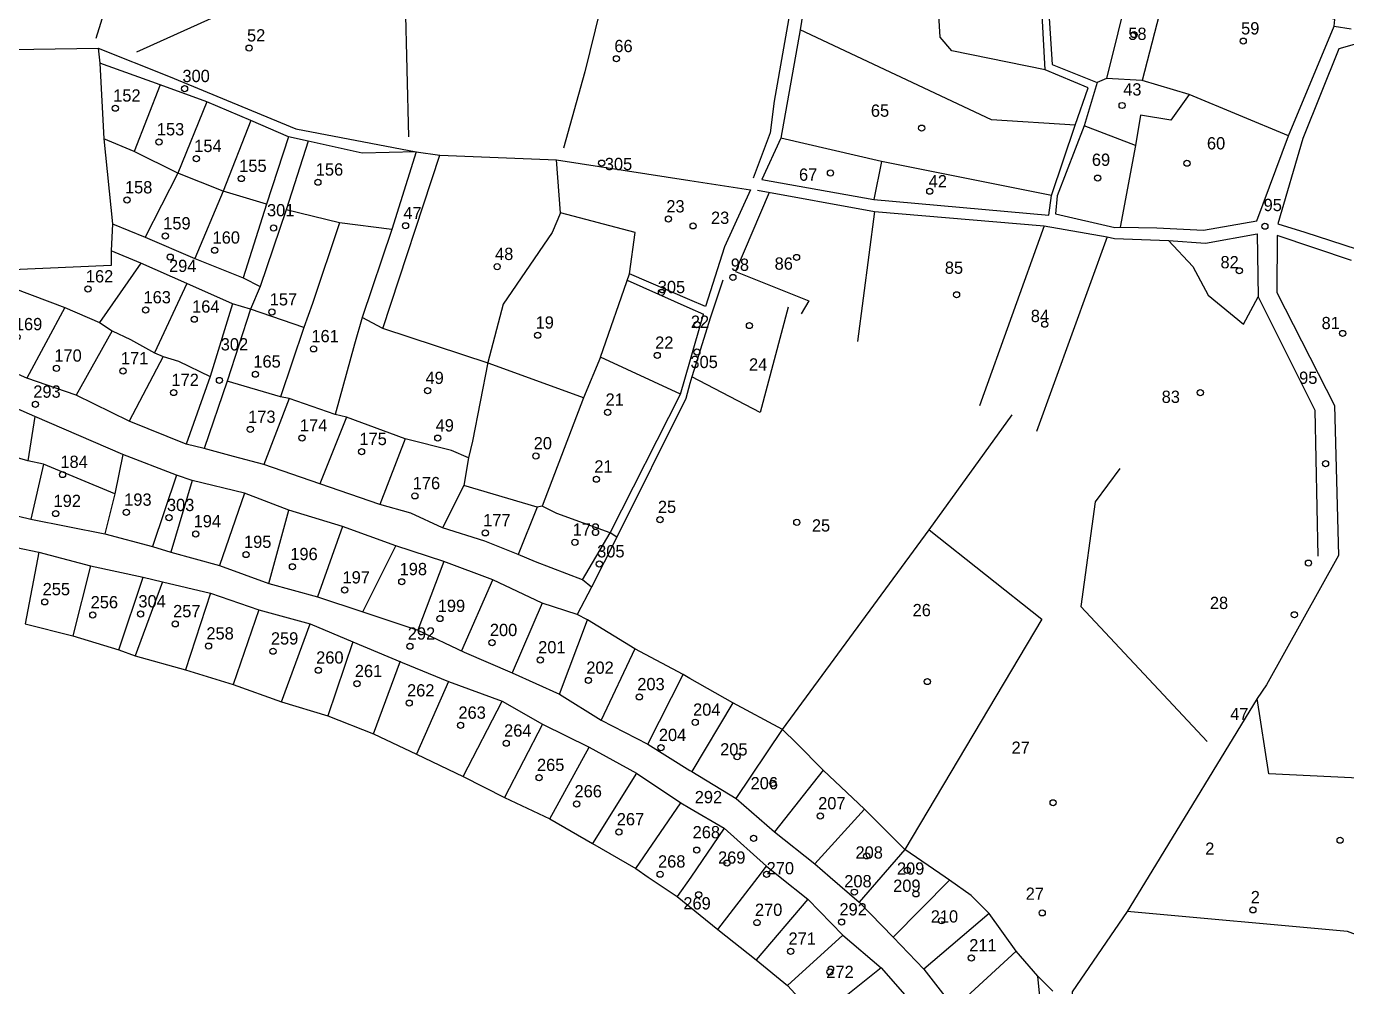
# Model space of a CAD drawing. Extents: x 176571 to 180224, y 250857 to 253450.
# Drawn here: x 177583.8 to 178014, y 251414.3 to 251727.2 of the extents above; entities that cross this region are included whole.
import ezdxf
from ezdxf.enums import TextEntityAlignment as Align

# ---------------------------------------------------------------- set-up
doc = ezdxf.new("R2010")
doc.units = 0
for name, color, linetype in [('1602', 240, 'Continuous'), ('1603', 240, 'Continuous'), ('A_POINTS', 252, 'Continuous')]:
    doc.layers.add(name, color=color, linetype=linetype)
doc.styles.add('HEBTXT', font='hebtxt.shx')

# ---------------------------------------------------------------- blocks, each defined once
blk = doc.blocks.new('1603')
at = {"layer": 'A_POINTS'}
blk.add_circle((0, 0), 0.25, dxfattribs=at)
at = {"style": 'HEBTXT'}
blk.add_attdef('PARCEL_NUM', text='', height=2, dxfattribs=at).set_placement((0, 1), align=Align.CENTER)
at = {"style": 'HEBTXT', "flags": 1}
blk.add_attdef('LOT_NUM', text='', height=2, dxfattribs=at).set_placement((0, -2.5), align=Align.CENTER)

msp = doc.modelspace()

# ---------------------------------------------------------------- linework, layer by layer
at = {"layer": '1602'}
for points in [[(177848.42, 251937.84), (177847.77, 251904.66), (177852.43, 251882.16), (177852.49, 251875.53), (177853.64, 251869.77), (177852.89, 251856.38), (177852.19, 251846.55), (177853.13, 251832.2), (177854.12, 251822.4), (177852.59, 251795.39), (177842.62, 251781.37), (177839.27, 251763.74), (177840.48, 251754.73), (177835.9, 251726.16), (177829.62, 251690.83), (177823.39, 251677.33)], [(177800, 251857.15), (177809.12, 251869.19), (177827.36, 251875.15), (177843.42, 251904.19), (177848.53, 251881.67), (177848.6, 251875.39), (177849.59, 251868.78), (177847.89, 251846.49), (177849.12, 251832.99), (177849.73, 251824.9), (177849.28, 251815.99), (177845.78, 251804.42), (177842.04, 251793.25), (177839, 251783.16), (177836.63, 251770.31), (177835, 251763.65), (177836.56, 251754.79), (177827.42, 251702.9), (177826.13, 251692.53), (177820.57, 251677.77)], [(177792.31, 251847), (177792.98, 251838.72), (177791.65, 251824.32), (177788.5, 251810.35), (177786.96, 251805.02), (177787.18, 251795.26), (177767.49, 251734.64), (177770.76, 251732.76), (177765.77, 251712.46), (177758.78, 251687.53)], [(177744.91, 251792.67), (177729.73, 251734.27), (177707.22, 251735.13), (177708.29, 251691.22)], [(177687.53, 251761.28), (177655.71, 251751.23), (177609.51, 251733.11), (177606.42, 251723.29)], [(177695.58, 251753.22), (177619.7, 251718.84)], [(177915.75, 251713.1), (177885.36, 251719.33), (177881.52, 251723.74), (177880.68, 251738.15), (177840.48, 251754.73)], [(177915.92, 251746.9), (177917.98, 251714.8), (177932.73, 251708.94), (177928.49, 251694.83), (177919.62, 251672), (177919.11, 251666.16), (177938.49, 251661.66), (177940.15, 251661.82), (177952.07, 251661.62), (177967.34, 251660.84), (177984.75, 251663.84), (177994.97, 251691.62), (178009.94, 251727.31), (178015.44, 251726.43)], [(177823.39, 251677.33), (177859.96, 251670.84), (177916.89, 251665.67), (177917.78, 251672.14), (177925.48, 251695.07), (177929.77, 251707.17), (177915.75, 251713.1), (177913.97, 251744.97)], [(178009.94, 251727.31), (178010.09, 251729.53), (178008.83, 251729.8), (178009.07, 251732.76), (177994.33, 251733), (177987.19, 251733.4), (177968.78, 251736.75), (177954.46, 251737.43), (177943.08, 251740.13), (177935.71, 251710.29)], [(177954.46, 251737.43), (177947.36, 251709.63)], [(177925.48, 251695.07), (177898.29, 251696.81), (177835.9, 251726.16)], [(178018.7, 251722), (178011.37, 251719.95), (177999.67, 251690.74), (177991.52, 251662.85), (178000.35, 251660.19), (178067.85, 251638.28)], [(177607.24, 251720.14), (177607.73, 251715.3), (177609.08, 251690.55), (177611.89, 251662.94), (177611.37, 251654.07), (177611.42, 251649.31), (177566.76, 251647.32), (177559.38, 251647.25), (177562.09, 251662.69), (177543.34, 251661.45), (177534.37, 251659.79), (177534.82, 251679.01), (177522.87, 251684.97)], [(177565.25, 251719.62), (177586.18, 251719.82), (177607.24, 251720.14), (177630.05, 251710.99), (177671.6, 251693.82), (177710.77, 251686.39), (177718.54, 251685.3), (177756.5, 251683.7), (177800, 251676.97)], [(177710.77, 251686.39), (177693.22, 251685.89), (177675.66, 251689.87), (177669.17, 251691.23), (177656.88, 251696.57), (177642.58, 251702.63), (177627.38, 251708.22), (177607.73, 251715.3)], [(177627.38, 251708.22), (177618.87, 251686.51)], [(177994.97, 251691.62), (177962.7, 251705.06), (177947.36, 251709.63), (177935.71, 251710.29), (177932.73, 251708.94)], [(177962.7, 251705.06), (177956.65, 251696.68), (177946.82, 251698.27), (177945.2, 251688.45), (177940.15, 251661.82)], [(177642.58, 251702.63), (177633.12, 251679.43), (177622.54, 251658.56)], [(177656.88, 251696.57), (177647.93, 251673.54), (177638.64, 251651.6)], [(177945.2, 251688.45), (177928.49, 251694.83)], [(177662.05, 251669.32), (177647.93, 251673.54), (177633.12, 251679.43), (177618.87, 251686.51), (177609.08, 251690.55)], [(177669.17, 251691.23), (177662.05, 251669.32), (177654.39, 251645.35)], [(177917.78, 251672.14), (177862.45, 251683.2), (177829.62, 251690.83)], [(177710.77, 251686.39), (177702.82, 251661.06), (177693.25, 251632.4), (177690.71, 251623.63), (177684.37, 251600.73), (177669.4, 251606), (177666.63, 251606.56), (177649.17, 251611.61)], [(177675.66, 251689.87), (177668.45, 251667.47)], [(177699.96, 251628.82), (177718.54, 251685.3)], [(177800, 251638.11), (177780.27, 251646.57), (177782.19, 251660.08), (177757.86, 251666.5), (177756.5, 251683.7)], [(177862.45, 251683.2), (177859.96, 251670.84)], [(177800, 251676.97), (177819.68, 251673.93), (177811.24, 251655.36), (177805.06, 251635.94), (177800, 251638.11)], [(177822.04, 251673.83), (177860.16, 251666.91), (177915.36, 251662.19), (177935.96, 251658.7), (177938.32, 251658.1), (177955.91, 251657.46), (177968.03, 251656.55), (177984.78, 251659.61), (177985.09, 251639.11), (178003.61, 251602.22), (178004.53, 251554.63)], [(177825.79, 251673.15), (177814.8, 251647.36), (177838.7, 251637.75), (177836.28, 251633.57)], [(177702.82, 251661.06), (177685.82, 251663.24), (177668.45, 251667.47), (177659.93, 251642.51)], [(177757.86, 251666.5), (177755.1, 251660.11), (177739.15, 251636.74), (177734.13, 251617.66), (177729.2, 251592.04), (177727.89, 251586.64), (177726.29, 251577.57), (177719.33, 251563.83)], [(177860.16, 251666.91), (177854.58, 251624.56)], [(177611.89, 251662.94), (177622.54, 251658.56), (177638.64, 251651.6), (177654.39, 251645.35), (177659.93, 251642.51), (177656.81, 251635.09), (177649.17, 251611.61), (177641.73, 251589.71)], [(177685.82, 251663.24), (177677.04, 251636.96), (177674.22, 251629.15), (177666.63, 251606.56)], [(177915.36, 251662.19), (177894.36, 251603.6)], [(177935.96, 251658.7), (177912.96, 251595.26)], [(177955.91, 251657.46), (177963.82, 251649), (177968.86, 251639.66), (177980.38, 251630.21), (177985.09, 251639.11)], [(178015.6, 251650.94), (177991.31, 251659.04), (177991.25, 251640.53), (178010.06, 251603.72), (178011.33, 251554.85)], [(177656.81, 251635.09), (177650.97, 251636.86), (177636.12, 251643.45), (177621.09, 251650.12), (177611.37, 251654.07)], [(177621.09, 251650.12), (177607.66, 251630.76)], [(177566.76, 251647.32), (177579.91, 251641.84), (177596.36, 251635.68), (177607.66, 251630.76), (177611.8, 251628.05), (177617.71, 251625.19), (177625.53, 251620.8), (177628.41, 251619.66), (177633.31, 251618.19), (177643.64, 251613.12)], [(177636.12, 251643.45), (177625.53, 251620.8)], [(177796.94, 251607.33), (177770.83, 251619.47), (177780.27, 251646.57)], [(177779.57, 251644.57), (177800, 251635.43)], [(177810.71, 251644.53), (177806.67, 251632.49)], [(177767.9, 251544.49), (177764.96, 251546.85), (177749.7, 251552.77), (177744.01, 251555.17), (177733.13, 251559.44), (177719.33, 251563.83), (177709.05, 251568.58), (177699, 251571.42), (177679.38, 251578.15), (177661.15, 251584.45), (177651.28, 251587.09), (177641.73, 251589.71), (177635.81, 251591.04), (177617.32, 251598.62), (177600, 251607.03), (177583.97, 251612.6), (177568.61, 251619.28), (177552.8, 251624.2), (177534.11, 251631.53), (177524.79, 251633.7), (177507.43, 251639.66)], [(177596.36, 251635.68), (177583.97, 251612.6)], [(177650.97, 251636.86), (177643.64, 251613.12), (177635.81, 251591.04)], [(177674.22, 251629.15), (177656.81, 251635.09)], [(177800, 251635.43), (177804.47, 251633.43)], [(177831.95, 251635.7), (177822.88, 251601.41), (177800.62, 251613.07)], [(177765.36, 251606.19), (177734.56, 251617.33), (177734.56, 251617.33), (177699.96, 251628.82), (177693.25, 251632.4)], [(177800, 251617.95), (177804.46, 251633.44)], [(177806.67, 251632.49), (177800.62, 251613.07), (177800, 251610.81)], [(177800, 251514.74), (177797.83, 251515.99), (177782.04, 251524.34), (177766.61, 251533.88), (177763.25, 251535.54), (177751.9, 251539.32), (177735.76, 251546.92), (177719.86, 251552.87), (177704.19, 251557.97), (177686.78, 251564.29), (177669.33, 251569.6), (177654.82, 251575.17), (177637.83, 251579.25), (177632.75, 251580.99), (177615.24, 251587.76), (177586.53, 251600.08), (177564.19, 251609.84), (177543.51, 251617), (177522.97, 251624.15), (177505.11, 251627.25), (177495.95, 251630.05)], [(177611.8, 251628.05), (177600, 251607.03)], [(177628.41, 251619.66), (177617.32, 251598.62)], [(177770.83, 251619.47), (177765.36, 251606.19), (177751.81, 251570.84)], [(177764.96, 251546.85), (177774.01, 251562.15), (177796.94, 251607.33), (177800, 251617.95)], [(177612.58, 251574.85), (177589.35, 251584.53), (177584.25, 251585.7), (177569.11, 251590.02), (177565.86, 251591.17), (177559.87, 251592.5), (177546.5, 251596.43), (177539.78, 251598.43), (177536.08, 251599.48), (177531.85, 251600.16), (177526.89, 251601.7), (177520.74, 251603.55), (177516.61, 251604.93), (177508.96, 251606.02), (177501.24, 251606.91), (177491.74, 251609.22), (177475.97, 251612.04), (177472.21, 251611.82)], [(177800, 251610.81), (177798.67, 251605.99)], [(177669.4, 251606), (177661.15, 251584.45)], [(177798.67, 251605.99), (177798.67, 251605.99), (177798.67, 251605.99), (177776.17, 251560.78), (177767.9, 251544.49), (177763.25, 251535.54)], [(177586.53, 251600.08), (177584.25, 251585.7)], [(177727.89, 251586.64), (177722.33, 251589.03), (177707.17, 251592.85), (177688.15, 251599.94), (177684.37, 251600.73)], [(177815.1, 251475.63), (177830.2, 251498.11), (177877.98, 251563.15), (177904.98, 251600.61)], [(177688.15, 251599.94), (177679.38, 251578.15)], [(177707.17, 251592.85), (177699, 251571.42)], [(177615.24, 251587.76), (177612.58, 251574.85), (177609.41, 251561.84)], [(177424.68, 251583.1), (177448.18, 251584.01), (177460.66, 251584.44), (177472.46, 251583.81), (177488.7, 251582.94), (177506.37, 251581.43), (177522.8, 251579.09), (177541.69, 251576.38), (177562.3, 251572.15), (177585.27, 251566.61), (177609.41, 251561.84), (177624.88, 251557.76), (177630.9, 251555.92), (177646.67, 251551.51), (177662.76, 251545.69), (177678.6, 251541.34), (177693.4, 251536.46), (177711.39, 251530.49), (177726.47, 251523.25), (177742.08, 251516.56), (177757.55, 251509.56), (177771.11, 251501.18), (177786.23, 251493.36), (177800, 251484.75)], [(177589.35, 251584.53), (177585.27, 251566.61)], [(177940.11, 251583.13), (177932.07, 251572.29), (177927.41, 251538.2), (177968.51, 251494.17)], [(177632.75, 251580.99), (177624.88, 251557.76)], [(177637.83, 251579.25), (177630.9, 251555.92)], [(177654.82, 251575.17), (177646.67, 251551.51)], [(177776.17, 251560.78), (177774.01, 251562.15), (177756.61, 251568.47), (177751.81, 251570.84), (177750.27, 251570.52), (177726.29, 251577.57)], [(177750.27, 251570.52), (177744.01, 251555.17)], [(177662.76, 251545.69), (177669.33, 251569.6)], [(177686.78, 251564.29), (177678.6, 251541.34)], [(177877.98, 251563.15), (177914.7, 251534.04), (177870.04, 251459.02)], [(177573.23, 251558.93), (177587.85, 251555.9), (177604.64, 251551.44), (177621.9, 251547.73), (177628.13, 251546.2), (177643.74, 251542.56), (177659.59, 251537.06), (177676.25, 251532.49), (177690.18, 251526.69), (177706.23, 251519.98), (177721.29, 251513.76), (177738.82, 251507.37), (177751.91, 251499.83), (177767.17, 251492.33), (177782.58, 251483.87), (177797.04, 251474.24), (177800, 251472.49)], [(177693.4, 251536.46), (177704.19, 251557.97)], [(177587.85, 251555.9), (177583.41, 251532.53)], [(177719.86, 251552.87), (177711.39, 251530.49)], [(178011.33, 251554.85), (177987.85, 251512.67), (177984.83, 251508.18), (177949.27, 251450)], [(177604.64, 251551.44), (177598.95, 251528.64)], [(177613.88, 251524.01), (177621.9, 251547.73)], [(177628.13, 251546.2), (177619.2, 251522.13)], [(177725.67, 251523.86), (177735.76, 251546.92)], [(177643.74, 251542.56), (177635.6, 251517.5)], [(177659.59, 251537.06), (177651.16, 251512.78)], [(177751.9, 251539.32), (177742.08, 251516.56)], [(177583.41, 251532.53), (177598.95, 251528.64), (177613.88, 251524.01), (177619.2, 251522.13), (177635.6, 251517.5), (177651.16, 251512.78), (177666.94, 251507.1), (177682.07, 251502.59), (177696.89, 251496.63), (177710.91, 251490.07), (177726.11, 251482.76), (177739.62, 251475.97), (177754.33, 251469), (177768.29, 251460.98), (177782.37, 251452.76), (177786.44, 251450)], [(177666.94, 251507.1), (177676.25, 251532.49)], [(177757.55, 251509.56), (177766.61, 251533.88)], [(177690.18, 251526.69), (177682.07, 251502.59)], [(177782.04, 251524.34), (177771.11, 251501.18)], [(177696.89, 251496.63), (177705.74, 251520.45)], [(177786.23, 251493.36), (177797.83, 251515.99)], [(177883.18, 251450), (177870.04, 251459.02), (177856.87, 251472.15), (177843.36, 251484.85), (177834.71, 251493.66), (177830.2, 251498.11), (177813.97, 251506.73), (177800, 251514.74)], [(177721.29, 251513.76), (177710.91, 251490.07)], [(177726.11, 251482.76), (177738.82, 251507.37)], [(177813.97, 251506.73), (177800.6, 251484.37)], [(178083.72, 251450), (178043.93, 251478.37), (178040.15, 251481.19), (177988.6, 251483.65), (177984.83, 251508.18)], [(177751.91, 251499.83), (177739.62, 251475.97)], [(177754.33, 251469), (177767.17, 251492.33)], [(177800, 251484.75), (177800.6, 251484.37), (177815.1, 251475.63), (177827.6, 251464.69), (177840.7, 251454.3), (177845.66, 251450)], [(177843.36, 251484.85), (177827.6, 251464.69)], [(177782.58, 251483.87), (177768.29, 251460.98)], [(177782.37, 251452.76), (177797.04, 251474.24)], [(177800, 251472.49), (177811.18, 251465.89), (177824.96, 251453.5), (177829.35, 251450)], [(177840.7, 251454.3), (177856.87, 251472.15)], [(177811.18, 251465.89), (177800.24, 251450)], [(177870.04, 251459.02), (177862.21, 251450)], [(177786.44, 251450), (177795.84, 251443.62), (177809.12, 251432.9), (177821.6, 251423.04), (177831.74, 251414.67), (177841.7, 251403.9), (177853.05, 251391.23), (177864.32, 251378.37), (177876.46, 251363.31), (177888.5, 251347.69), (177899.39, 251334.65), (177908.32, 251326.34), (177916.97, 251320.57), (177922.19, 251317.68)], [(177800.24, 251450), (177795.84, 251443.62)], [(177809.12, 251432.9), (177822.27, 251450)], [(177822.27, 251450), (177824.96, 251453.5)], [(177829.35, 251450), (177838.42, 251442.77), (177849.81, 251431.11), (177862.33, 251420.42), (177873.05, 251408.16), (177880.38, 251399.59), (177884.62, 251394.59), (177890.64, 251388.17), (177895.8, 251381.03), (177903.68, 251373.59), (177909.97, 251369), (177913.41, 251363.08), (177915.07, 251358.94), (177916.29, 251348.92), (177916.97, 251320.57)], [(177845.66, 251450), (177855.11, 251441.81), (177866.26, 251430.42), (177876.24, 251420.03), (177886.12, 251407.29), (177898.65, 251394), (177902.18, 251388.89), (177906.23, 251385.42), (177909.55, 251385.6), (177912.67, 251387.31), (177915.63, 251393.85), (177914.29, 251407.82), (177914.29, 251407.82), (177913.35, 251417.7), (177918.23, 251412.85)], [(177862.21, 251450), (177855.11, 251441.81)], [(177913.35, 251417.7), (177906.32, 251425.8), (177897.51, 251438.18), (177891.65, 251443.95), (177884.62, 251449.01), (177883.18, 251450)], [(177949.27, 251450), (177942.42, 251438.79), (177924.58, 251412.57), (177927.85, 251322.15), (177940.6, 251315.88), (177937.45, 251298.84), (177922.77, 251221.38)], [(178102.73, 251450), (178102.14, 251445.53), (178099.72, 251438.6), (178090.03, 251416.67), (178096.55, 251412.22), (178087.78, 251391.03), (178078.72, 251397.3), (178051.13, 251418.54), (178014.23, 251432.21), (177942.42, 251438.79)], [(177866.26, 251430.42), (177884.62, 251449.01)], [(177838.42, 251442.77), (177821.6, 251423.04)], [(177897.51, 251438.18), (177876.24, 251420.03)], [(177831.74, 251414.67), (177849.81, 251431.11)], [(177886.12, 251407.29), (177906.32, 251425.8)], [(177862.33, 251420.42), (177841.7, 251403.9)]]:
    msp.add_lwpolyline(points, dxfattribs=at)

# ---------------------------------------------------------------- block references
at = {"layer": '1603'}
ref = msp.add_blockref('1603', (177656.38, 251720.17), dxfattribs=dict(at, xscale=4, yscale=4, zscale=4))
ref.add_attrib('PARCEL_NUM', '52', (177655.69, 251722.33), dxfattribs={"layer": '0', "height": 4, "style": 'HEBTXT'})
ref = msp.add_blockref('1603', (177944.7, 251724.58), dxfattribs=dict(at, xscale=4, yscale=4, zscale=4))
ref.add_attrib('PARCEL_NUM', '58', (177942.82, 251722.83), dxfattribs={"layer": '0', "height": 4, "style": 'HEBTXT'})
ref = msp.add_blockref('1603', (177980.27, 251722.45), dxfattribs=dict(at, xscale=4, yscale=4, zscale=4))
ref.add_attrib('PARCEL_NUM', '59', (177979.58, 251724.61), dxfattribs={"layer": '0', "height": 4, "style": 'HEBTXT'})
ref = msp.add_blockref('1603', (177776.06, 251716.69), dxfattribs=dict(at, xscale=4, yscale=4, zscale=4))
ref.add_attrib('PARCEL_NUM', '66', (177775.37, 251718.85), dxfattribs={"layer": '0', "height": 4, "style": 'HEBTXT'})
ref = msp.add_blockref('1603', (177635.33, 251706.93), dxfattribs=dict(at, xscale=4, yscale=4, zscale=4))
ref.add_attrib('PARCEL_NUM', '300', (177634.64, 251709.09), dxfattribs={"layer": '0', "height": 4, "style": 'HEBTXT'})
ref = msp.add_blockref('1603', (177940.81, 251701.46), dxfattribs=dict(at, xscale=4, yscale=4, zscale=4))
ref.add_attrib('PARCEL_NUM', '43', (177941.16, 251704.72), dxfattribs={"layer": '0', "height": 4, "style": 'HEBTXT'})
ref = msp.add_blockref('1603', (177612.78, 251700.57), dxfattribs=dict(at, xscale=4, yscale=4, zscale=4))
ref.add_attrib('PARCEL_NUM', '152', (177612.09, 251702.73), dxfattribs={"layer": '0', "height": 4, "style": 'HEBTXT'})
ref = msp.add_blockref('1603', (177875.5, 251694.08), dxfattribs=dict(at, xscale=4, yscale=4, zscale=4))
ref.add_attrib('PARCEL_NUM', '65', (177858.95, 251697.79), dxfattribs={"layer": '0', "height": 4, "style": 'HEBTXT'})
ref = msp.add_blockref('1603', (177627, 251689.56), dxfattribs=dict(at, xscale=4, yscale=4, zscale=4))
ref.add_attrib('PARCEL_NUM', '153', (177626.31, 251691.72), dxfattribs={"layer": '0', "height": 4, "style": 'HEBTXT'})
ref = msp.add_blockref('1603', (177961.95, 251682.65), dxfattribs=dict(at, xscale=4, yscale=4, zscale=4))
ref.add_attrib('PARCEL_NUM', '60', (177968.45, 251687.15), dxfattribs={"layer": '0', "height": 4, "style": 'HEBTXT'})
ref = msp.add_blockref('1603', (177639.19, 251684.13), dxfattribs=dict(at, xscale=4, yscale=4, zscale=4))
ref.add_attrib('PARCEL_NUM', '154', (177638.49, 251686.29), dxfattribs={"layer": '0', "height": 4, "style": 'HEBTXT'})
ref = msp.add_blockref('1603', (177653.84, 251677.66), dxfattribs=dict(at, xscale=4, yscale=4, zscale=4))
ref.add_attrib('PARCEL_NUM', '155', (177653.15, 251679.81), dxfattribs={"layer": '0', "height": 4, "style": 'HEBTXT'})
ref = msp.add_blockref('1603', (177678.79, 251676.46), dxfattribs=dict(at, xscale=4, yscale=4, zscale=4))
ref.add_attrib('PARCEL_NUM', '156', (177678.1, 251678.62), dxfattribs={"layer": '0', "height": 4, "style": 'HEBTXT'})
ref = msp.add_blockref('1603', (177771.24, 251682.69), dxfattribs=dict(at, xscale=4, yscale=4, zscale=4))
ref.add_attrib('PARCEL_NUM', '305', (177772.26, 251680.4), dxfattribs={"layer": '0', "height": 4, "style": 'HEBTXT'})
ref = msp.add_blockref('1603', (177932.85, 251677.81), dxfattribs=dict(at, xscale=4, yscale=4, zscale=4))
ref.add_attrib('PARCEL_NUM', '69', (177930.96, 251681.78), dxfattribs={"layer": '0', "height": 4, "style": 'HEBTXT'})
ref = msp.add_blockref('1603', (177845.79, 251679.47), dxfattribs=dict(at, xscale=4, yscale=4, zscale=4))
ref.add_attrib('PARCEL_NUM', '67', (177835.53, 251676.94), dxfattribs={"layer": '0', "height": 4, "style": 'HEBTXT'})
ref = msp.add_blockref('1603', (177878.14, 251673.52), dxfattribs=dict(at, xscale=4, yscale=4, zscale=4))
ref.add_attrib('PARCEL_NUM', '42', (177877.79, 251674.78), dxfattribs={"layer": '0', "height": 4, "style": 'HEBTXT'})
ref = msp.add_blockref('1603', (177616.6, 251670.65), dxfattribs=dict(at, xscale=4, yscale=4, zscale=4))
ref.add_attrib('PARCEL_NUM', '158', (177615.91, 251672.81), dxfattribs={"layer": '0', "height": 4, "style": 'HEBTXT'})
ref = msp.add_blockref('1603', (177664.32, 251661.55), dxfattribs=dict(at, xscale=4, yscale=4, zscale=4))
ref.add_attrib('PARCEL_NUM', '301', (177662.2, 251665.35), dxfattribs={"layer": '0', "height": 4, "style": 'HEBTXT'})
ref = msp.add_blockref('1603', (177793, 251664.45), dxfattribs=dict(at, xscale=4, yscale=4, zscale=4))
ref.add_attrib('PARCEL_NUM', '23', (177792.31, 251666.61), dxfattribs={"layer": '0', "height": 4, "style": 'HEBTXT'})
ref = msp.add_blockref('1603', (177987.32, 251662.12), dxfattribs=dict(at, xscale=4, yscale=4, zscale=4))
ref.add_attrib('PARCEL_NUM', '95', (177986.92, 251667.04), dxfattribs={"layer": '0', "height": 4, "style": 'HEBTXT'})
ref = msp.add_blockref('1603', (177629.08, 251658.91), dxfattribs=dict(at, xscale=4, yscale=4, zscale=4))
ref.add_attrib('PARCEL_NUM', '159', (177628.39, 251661.07), dxfattribs={"layer": '0', "height": 4, "style": 'HEBTXT'})
ref = msp.add_blockref('1603', (177707.33, 251662.27), dxfattribs=dict(at, xscale=4, yscale=4, zscale=4))
ref.add_attrib('PARCEL_NUM', '47', (177706.63, 251664.42), dxfattribs={"layer": '0', "height": 4, "style": 'HEBTXT'})
ref = msp.add_blockref('1603', (177801.02, 251662.23), dxfattribs=dict(at, xscale=4, yscale=4, zscale=4))
ref.add_attrib('PARCEL_NUM', '23', (177806.86, 251662.88), dxfattribs={"layer": '0', "height": 4, "style": 'HEBTXT'})
ref = msp.add_blockref('1603', (177645.15, 251654.29), dxfattribs=dict(at, xscale=4, yscale=4, zscale=4))
ref.add_attrib('PARCEL_NUM', '160', (177644.46, 251656.45), dxfattribs={"layer": '0', "height": 4, "style": 'HEBTXT'})
ref = msp.add_blockref('1603', (177630.65, 251652.06), dxfattribs=dict(at, xscale=4, yscale=4, zscale=4))
ref.add_attrib('PARCEL_NUM', '294', (177630.28, 251647.2), dxfattribs={"layer": '0', "height": 4, "style": 'HEBTXT'})
ref = msp.add_blockref('1603', (177737.19, 251648.94), dxfattribs=dict(at, xscale=4, yscale=4, zscale=4))
ref.add_attrib('PARCEL_NUM', '48', (177736.5, 251651.1), dxfattribs={"layer": '0', "height": 4, "style": 'HEBTXT'})
ref = msp.add_blockref('1603', (177834.73, 251651.95), dxfattribs=dict(at, xscale=4, yscale=4, zscale=4))
ref.add_attrib('PARCEL_NUM', '86', (177827.59, 251647.95), dxfattribs={"layer": '0', "height": 4, "style": 'HEBTXT'})
ref = msp.add_blockref('1603', (177979, 251647.59), dxfattribs=dict(at, xscale=4, yscale=4, zscale=4))
ref.add_attrib('PARCEL_NUM', '82', (177972.86, 251648.4), dxfattribs={"layer": '0', "height": 4, "style": 'HEBTXT'})
ref = msp.add_blockref('1603', (177603.87, 251641.65), dxfattribs=dict(at, xscale=4, yscale=4, zscale=4))
ref.add_attrib('PARCEL_NUM', '162', (177603.18, 251643.8), dxfattribs={"layer": '0', "height": 4, "style": 'HEBTXT'})
ref = msp.add_blockref('1603', (177813.99, 251645.41), dxfattribs=dict(at, xscale=4, yscale=4, zscale=4))
ref.add_attrib('PARCEL_NUM', '98', (177813.3, 251647.57), dxfattribs={"layer": '0', "height": 4, "style": 'HEBTXT'})
ref = msp.add_blockref('1603', (177886.87, 251639.76), dxfattribs=dict(at, xscale=4, yscale=4, zscale=4))
ref.add_attrib('PARCEL_NUM', '85', (177883.05, 251646.61), dxfattribs={"layer": '0', "height": 4, "style": 'HEBTXT'})
ref = msp.add_blockref('1603', (177790.73, 251640.52), dxfattribs=dict(at, xscale=4, yscale=4, zscale=4))
ref.add_attrib('PARCEL_NUM', '305', (177789.52, 251640.31), dxfattribs={"layer": '0', "height": 4, "style": 'HEBTXT'})
ref = msp.add_blockref('1603', (177622.65, 251634.82), dxfattribs=dict(at, xscale=4, yscale=4, zscale=4))
ref.add_attrib('PARCEL_NUM', '163', (177621.96, 251636.98), dxfattribs={"layer": '0', "height": 4, "style": 'HEBTXT'})
ref = msp.add_blockref('1603', (177663.78, 251634.14), dxfattribs=dict(at, xscale=4, yscale=4, zscale=4))
ref.add_attrib('PARCEL_NUM', '157', (177663.09, 251636.29), dxfattribs={"layer": '0', "height": 4, "style": 'HEBTXT'})
ref = msp.add_blockref('1603', (177638.48, 251631.8), dxfattribs=dict(at, xscale=4, yscale=4, zscale=4))
ref.add_attrib('PARCEL_NUM', '164', (177637.79, 251633.96), dxfattribs={"layer": '0', "height": 4, "style": 'HEBTXT'})
ref = msp.add_blockref('1603', (177915.6, 251630.19), dxfattribs=dict(at, xscale=4, yscale=4, zscale=4))
ref.add_attrib('PARCEL_NUM', '84', (177911.05, 251630.87), dxfattribs={"layer": '0', "height": 4, "style": 'HEBTXT'})
ref = msp.add_blockref('1603', (177580.74, 251626.06), dxfattribs=dict(at, xscale=4, yscale=4, zscale=4))
ref.add_attrib('PARCEL_NUM', '169', (177580.05, 251628.22), dxfattribs={"layer": '0', "height": 4, "style": 'HEBTXT'})
ref = msp.add_blockref('1603', (177750.4, 251626.58), dxfattribs=dict(at, xscale=4, yscale=4, zscale=4))
ref.add_attrib('PARCEL_NUM', '19', (177749.71, 251628.74), dxfattribs={"layer": '0', "height": 4, "style": 'HEBTXT'})
ref = msp.add_blockref('1603', (177802.28, 251630.04), dxfattribs=dict(at, xscale=4, yscale=4, zscale=4))
ref.add_attrib('PARCEL_NUM', '22', (177800.29, 251629), dxfattribs={"layer": '0', "height": 4, "style": 'HEBTXT'})
ref = msp.add_blockref('1603', (177819.39, 251629.73), dxfattribs=dict(at, xscale=4, yscale=4, zscale=4))
ref.add_attrib('PARCEL_NUM', '24', (177819.24, 251615.07), dxfattribs={"layer": '0', "height": 4, "style": 'HEBTXT'})
ref = msp.add_blockref('1603', (178012.67, 251627.18), dxfattribs=dict(at, xscale=4, yscale=4, zscale=4))
ref.add_attrib('PARCEL_NUM', '81', (178005.8, 251628.57), dxfattribs={"layer": '0', "height": 4, "style": 'HEBTXT'})
ref = msp.add_blockref('1603', (177677.35, 251622.15), dxfattribs=dict(at, xscale=4, yscale=4, zscale=4))
ref.add_attrib('PARCEL_NUM', '161', (177676.66, 251624.3), dxfattribs={"layer": '0', "height": 4, "style": 'HEBTXT'})
ref = msp.add_blockref('1603', (177789.35, 251620.01), dxfattribs=dict(at, xscale=4, yscale=4, zscale=4))
ref.add_attrib('PARCEL_NUM', '22', (177788.66, 251622.17), dxfattribs={"layer": '0', "height": 4, "style": 'HEBTXT'})
ref = msp.add_blockref('1603', (177593.61, 251615.81), dxfattribs=dict(at, xscale=4, yscale=4, zscale=4))
ref.add_attrib('PARCEL_NUM', '170', (177592.91, 251617.97), dxfattribs={"layer": '0', "height": 4, "style": 'HEBTXT'})
ref = msp.add_blockref('1603', (177646.7, 251611.85), dxfattribs=dict(at, xscale=4, yscale=4, zscale=4))
ref.add_attrib('PARCEL_NUM', '302', (177647.13, 251621.63), dxfattribs={"layer": '0', "height": 4, "style": 'HEBTXT'})
ref = msp.add_blockref('1603', (177802.26, 251621.13), dxfattribs=dict(at, xscale=4, yscale=4, zscale=4))
ref.add_attrib('PARCEL_NUM', '305', (177800.16, 251615.89), dxfattribs={"layer": '0', "height": 4, "style": 'HEBTXT'})
ref = msp.add_blockref('1603', (177615.3, 251614.95), dxfattribs=dict(at, xscale=4, yscale=4, zscale=4))
ref.add_attrib('PARCEL_NUM', '171', (177614.6, 251617.11), dxfattribs={"layer": '0', "height": 4, "style": 'HEBTXT'})
ref = msp.add_blockref('1603', (177658.44, 251613.88), dxfattribs=dict(at, xscale=4, yscale=4, zscale=4))
ref.add_attrib('PARCEL_NUM', '165', (177657.75, 251616.04), dxfattribs={"layer": '0', "height": 4, "style": 'HEBTXT'})
ref = msp.add_blockref('1603', (177631.78, 251607.91), dxfattribs=dict(at, xscale=4, yscale=4, zscale=4))
ref.add_attrib('PARCEL_NUM', '172', (177631.08, 251610.06), dxfattribs={"layer": '0', "height": 4, "style": 'HEBTXT'})
ref = msp.add_blockref('1603', (177714.53, 251608.53), dxfattribs=dict(at, xscale=4, yscale=4, zscale=4))
ref.add_attrib('PARCEL_NUM', '49', (177713.84, 251610.69), dxfattribs={"layer": '0', "height": 4, "style": 'HEBTXT'})
ref = msp.add_blockref('1603', (178007.09, 251584.75), dxfattribs=dict(at, xscale=4, yscale=4, zscale=4))
ref.add_attrib('PARCEL_NUM', '95', (177998.49, 251610.73), dxfattribs={"layer": '0', "height": 4, "style": 'HEBTXT'})
ref = msp.add_blockref('1603', (177586.74, 251604.06), dxfattribs=dict(at, xscale=4, yscale=4, zscale=4))
ref.add_attrib('PARCEL_NUM', '293', (177586.05, 251606.22), dxfattribs={"layer": '0', "height": 4, "style": 'HEBTXT'})
ref = msp.add_blockref('1603', (177966.28, 251607.88), dxfattribs=dict(at, xscale=4, yscale=4, zscale=4))
ref.add_attrib('PARCEL_NUM', '83', (177953.7, 251604.53), dxfattribs={"layer": '0', "height": 4, "style": 'HEBTXT'})
ref = msp.add_blockref('1603', (177773.2, 251601.46), dxfattribs=dict(at, xscale=4, yscale=4, zscale=4))
ref.add_attrib('PARCEL_NUM', '21', (177772.51, 251603.62), dxfattribs={"layer": '0', "height": 4, "style": 'HEBTXT'})
ref = msp.add_blockref('1603', (177656.75, 251595.87), dxfattribs=dict(at, xscale=4, yscale=4, zscale=4))
ref.add_attrib('PARCEL_NUM', '173', (177656.06, 251598.03), dxfattribs={"layer": '0', "height": 4, "style": 'HEBTXT'})
ref = msp.add_blockref('1603', (177673.61, 251593.06), dxfattribs=dict(at, xscale=4, yscale=4, zscale=4))
ref.add_attrib('PARCEL_NUM', '174', (177672.92, 251595.22), dxfattribs={"layer": '0', "height": 4, "style": 'HEBTXT'})
ref = msp.add_blockref('1603', (177717.84, 251593.06), dxfattribs=dict(at, xscale=4, yscale=4, zscale=4))
ref.add_attrib('PARCEL_NUM', '49', (177717.14, 251595.21), dxfattribs={"layer": '0', "height": 4, "style": 'HEBTXT'})
ref = msp.add_blockref('1603', (177693, 251588.62), dxfattribs=dict(at, xscale=4, yscale=4, zscale=4))
ref.add_attrib('PARCEL_NUM', '175', (177692.31, 251590.78), dxfattribs={"layer": '0', "height": 4, "style": 'HEBTXT'})
ref = msp.add_blockref('1603', (177749.79, 251587.24), dxfattribs=dict(at, xscale=4, yscale=4, zscale=4))
ref.add_attrib('PARCEL_NUM', '20', (177749.09, 251589.4), dxfattribs={"layer": '0', "height": 4, "style": 'HEBTXT'})
ref = msp.add_blockref('1603', (177595.57, 251581.18), dxfattribs=dict(at, xscale=4, yscale=4, zscale=4))
ref.add_attrib('PARCEL_NUM', '184', (177594.88, 251583.34), dxfattribs={"layer": '0', "height": 4, "style": 'HEBTXT'})
ref = msp.add_blockref('1603', (177769.54, 251579.67), dxfattribs=dict(at, xscale=4, yscale=4, zscale=4))
ref.add_attrib('PARCEL_NUM', '21', (177768.85, 251581.83), dxfattribs={"layer": '0', "height": 4, "style": 'HEBTXT'})
ref = msp.add_blockref('1603', (177710.37, 251574.24), dxfattribs=dict(at, xscale=4, yscale=4, zscale=4))
ref.add_attrib('PARCEL_NUM', '176', (177709.68, 251576.4), dxfattribs={"layer": '0', "height": 4, "style": 'HEBTXT'})
ref = msp.add_blockref('1603', (177593.35, 251568.46), dxfattribs=dict(at, xscale=4, yscale=4, zscale=4))
ref.add_attrib('PARCEL_NUM', '192', (177592.66, 251570.61), dxfattribs={"layer": '0', "height": 4, "style": 'HEBTXT'})
ref = msp.add_blockref('1603', (177616.37, 251568.86), dxfattribs=dict(at, xscale=4, yscale=4, zscale=4))
ref.add_attrib('PARCEL_NUM', '193', (177615.67, 251571.02), dxfattribs={"layer": '0', "height": 4, "style": 'HEBTXT'})
ref = msp.add_blockref('1603', (177630.28, 251567.12), dxfattribs=dict(at, xscale=4, yscale=4, zscale=4))
ref.add_attrib('PARCEL_NUM', '303', (177629.59, 251569.28), dxfattribs={"layer": '0', "height": 4, "style": 'HEBTXT'})
ref = msp.add_blockref('1603', (177790.25, 251566.5), dxfattribs=dict(at, xscale=4, yscale=4, zscale=4))
ref.add_attrib('PARCEL_NUM', '25', (177789.56, 251568.66), dxfattribs={"layer": '0', "height": 4, "style": 'HEBTXT'})
ref = msp.add_blockref('1603', (177638.98, 251561.83), dxfattribs=dict(at, xscale=4, yscale=4, zscale=4))
ref.add_attrib('PARCEL_NUM', '194', (177638.29, 251563.99), dxfattribs={"layer": '0', "height": 4, "style": 'HEBTXT'})
ref = msp.add_blockref('1603', (177733.32, 251562.17), dxfattribs=dict(at, xscale=4, yscale=4, zscale=4))
ref.add_attrib('PARCEL_NUM', '177', (177732.63, 251564.32), dxfattribs={"layer": '0', "height": 4, "style": 'HEBTXT'})
ref = msp.add_blockref('1603', (177834.82, 251565.61), dxfattribs=dict(at, xscale=4, yscale=4, zscale=4))
ref.add_attrib('PARCEL_NUM', '25', (177839.74, 251562.6), dxfattribs={"layer": '0', "height": 4, "style": 'HEBTXT'})
ref = msp.add_blockref('1603', (177762.5, 251559.08), dxfattribs=dict(at, xscale=4, yscale=4, zscale=4))
ref.add_attrib('PARCEL_NUM', '178', (177761.8, 251561.24), dxfattribs={"layer": '0', "height": 4, "style": 'HEBTXT'})
ref = msp.add_blockref('1603', (177655.39, 251555.1), dxfattribs=dict(at, xscale=4, yscale=4, zscale=4))
ref.add_attrib('PARCEL_NUM', '195', (177654.7, 251557.26), dxfattribs={"layer": '0', "height": 4, "style": 'HEBTXT'})
ref = msp.add_blockref('1603', (177670.48, 251551.13), dxfattribs=dict(at, xscale=4, yscale=4, zscale=4))
ref.add_attrib('PARCEL_NUM', '196', (177669.79, 251553.29), dxfattribs={"layer": '0', "height": 4, "style": 'HEBTXT'})
ref = msp.add_blockref('1603', (177770.46, 251552.02), dxfattribs=dict(at, xscale=4, yscale=4, zscale=4))
ref.add_attrib('PARCEL_NUM', '305', (177769.77, 251554.18), dxfattribs={"layer": '0', "height": 4, "style": 'HEBTXT'})
ref = msp.add_blockref('1603', (178001.53, 251552.33), dxfattribs=dict(at, xscale=4, yscale=4, zscale=4))
ref.add_attrib('PARCEL_NUM', '28', (177969.41, 251537.36), dxfattribs={"layer": '0', "height": 4, "style": 'HEBTXT'})
ref = msp.add_blockref('1603', (177687.5, 251543.54), dxfattribs=dict(at, xscale=4, yscale=4, zscale=4))
ref.add_attrib('PARCEL_NUM', '197', (177686.81, 251545.69), dxfattribs={"layer": '0', "height": 4, "style": 'HEBTXT'})
ref = msp.add_blockref('1603', (177706.11, 251546.23), dxfattribs=dict(at, xscale=4, yscale=4, zscale=4))
ref.add_attrib('PARCEL_NUM', '198', (177705.41, 251548.39), dxfattribs={"layer": '0', "height": 4, "style": 'HEBTXT'})
ref = msp.add_blockref('1603', (177589.8, 251539.69), dxfattribs=dict(at, xscale=4, yscale=4, zscale=4))
ref.add_attrib('PARCEL_NUM', '255', (177589.1, 251541.85), dxfattribs={"layer": '0', "height": 4, "style": 'HEBTXT'})
ref = msp.add_blockref('1603', (177605.43, 251535.43), dxfattribs=dict(at, xscale=4, yscale=4, zscale=4))
ref.add_attrib('PARCEL_NUM', '256', (177604.74, 251537.59), dxfattribs={"layer": '0', "height": 4, "style": 'HEBTXT'})
ref = msp.add_blockref('1603', (177621, 251535.73), dxfattribs=dict(at, xscale=4, yscale=4, zscale=4))
ref.add_attrib('PARCEL_NUM', '304', (177620.3, 251537.89), dxfattribs={"layer": '0', "height": 4, "style": 'HEBTXT'})
ref = msp.add_blockref('1603', (177718.52, 251534.24), dxfattribs=dict(at, xscale=4, yscale=4, zscale=4))
ref.add_attrib('PARCEL_NUM', '199', (177717.83, 251536.4), dxfattribs={"layer": '0', "height": 4, "style": 'HEBTXT'})
ref = msp.add_blockref('1603', (177632.3, 251532.52), dxfattribs=dict(at, xscale=4, yscale=4, zscale=4))
ref.add_attrib('PARCEL_NUM', '257', (177631.61, 251534.68), dxfattribs={"layer": '0', "height": 4, "style": 'HEBTXT'})
ref = msp.add_blockref('1603', (177877.35, 251513.72), dxfattribs=dict(at, xscale=4, yscale=4, zscale=4))
ref.add_attrib('PARCEL_NUM', '26', (177872.55, 251535.01), dxfattribs={"layer": '0', "height": 4, "style": 'HEBTXT'})
ref = msp.add_blockref('1603', (177996.94, 251535.47), dxfattribs=dict(at, xscale=4, yscale=4, zscale=4))
ref.add_attrib('PARCEL_NUM', '47', (177976.02, 251501.14), dxfattribs={"layer": '0', "height": 4, "style": 'HEBTXT'})
ref = msp.add_blockref('1603', (177643.14, 251525.27), dxfattribs=dict(at, xscale=4, yscale=4, zscale=4))
ref.add_attrib('PARCEL_NUM', '258', (177642.45, 251527.43), dxfattribs={"layer": '0', "height": 4, "style": 'HEBTXT'})
ref = msp.add_blockref('1603', (177708.76, 251525.23), dxfattribs=dict(at, xscale=4, yscale=4, zscale=4))
ref.add_attrib('PARCEL_NUM', '292', (177708.07, 251527.39), dxfattribs={"layer": '0', "height": 4, "style": 'HEBTXT'})
ref = msp.add_blockref('1603', (177735.51, 251526.38), dxfattribs=dict(at, xscale=4, yscale=4, zscale=4))
ref.add_attrib('PARCEL_NUM', '200', (177734.81, 251528.54), dxfattribs={"layer": '0', "height": 4, "style": 'HEBTXT'})
ref = msp.add_blockref('1603', (177664.17, 251523.62), dxfattribs=dict(at, xscale=4, yscale=4, zscale=4))
ref.add_attrib('PARCEL_NUM', '259', (177663.47, 251525.78), dxfattribs={"layer": '0', "height": 4, "style": 'HEBTXT'})
ref = msp.add_blockref('1603', (177751.24, 251520.75), dxfattribs=dict(at, xscale=4, yscale=4, zscale=4))
ref.add_attrib('PARCEL_NUM', '201', (177750.55, 251522.91), dxfattribs={"layer": '0', "height": 4, "style": 'HEBTXT'})
ref = msp.add_blockref('1603', (177678.91, 251517.41), dxfattribs=dict(at, xscale=4, yscale=4, zscale=4))
ref.add_attrib('PARCEL_NUM', '260', (177678.21, 251519.57), dxfattribs={"layer": '0', "height": 4, "style": 'HEBTXT'})
ref = msp.add_blockref('1603', (177691.5, 251513), dxfattribs=dict(at, xscale=4, yscale=4, zscale=4))
ref.add_attrib('PARCEL_NUM', '261', (177690.81, 251515.16), dxfattribs={"layer": '0', "height": 4, "style": 'HEBTXT'})
ref = msp.add_blockref('1603', (177766.93, 251514.09), dxfattribs=dict(at, xscale=4, yscale=4, zscale=4))
ref.add_attrib('PARCEL_NUM', '202', (177766.24, 251516.24), dxfattribs={"layer": '0', "height": 4, "style": 'HEBTXT'})
ref = msp.add_blockref('1603', (177783.53, 251508.73), dxfattribs=dict(at, xscale=4, yscale=4, zscale=4))
ref.add_attrib('PARCEL_NUM', '203', (177782.84, 251510.89), dxfattribs={"layer": '0', "height": 4, "style": 'HEBTXT'})
ref = msp.add_blockref('1603', (177708.53, 251506.69), dxfattribs=dict(at, xscale=4, yscale=4, zscale=4))
ref.add_attrib('PARCEL_NUM', '262', (177707.83, 251508.85), dxfattribs={"layer": '0', "height": 4, "style": 'HEBTXT'})
ref = msp.add_blockref('1603', (177725.26, 251499.45), dxfattribs=dict(at, xscale=4, yscale=4, zscale=4))
ref.add_attrib('PARCEL_NUM', '263', (177724.57, 251501.6), dxfattribs={"layer": '0', "height": 4, "style": 'HEBTXT'})
ref = msp.add_blockref('1603', (177801.71, 251500.43), dxfattribs=dict(at, xscale=4, yscale=4, zscale=4))
ref.add_attrib('PARCEL_NUM', '204', (177801.02, 251502.59), dxfattribs={"layer": '0', "height": 4, "style": 'HEBTXT'})
ref = msp.add_blockref('1603', (177740.14, 251493.61), dxfattribs=dict(at, xscale=4, yscale=4, zscale=4))
ref.add_attrib('PARCEL_NUM', '264', (177739.45, 251495.77), dxfattribs={"layer": '0', "height": 4, "style": 'HEBTXT'})
ref = msp.add_blockref('1603', (177790.56, 251492.17), dxfattribs=dict(at, xscale=4, yscale=4, zscale=4))
ref.add_attrib('PARCEL_NUM', '204', (177789.87, 251494.33), dxfattribs={"layer": '0', "height": 4, "style": 'HEBTXT'})
ref = msp.add_blockref('1603', (177815.38, 251489.23), dxfattribs=dict(at, xscale=4, yscale=4, zscale=4))
ref.add_attrib('PARCEL_NUM', '205', (177809.84, 251489.62), dxfattribs={"layer": '0', "height": 4, "style": 'HEBTXT'})
ref = msp.add_blockref('1603', (177918.33, 251474.21), dxfattribs=dict(at, xscale=4, yscale=4, zscale=4))
ref.add_attrib('PARCEL_NUM', '27', (177904.79, 251490.17), dxfattribs={"layer": '0', "height": 4, "style": 'HEBTXT'})
ref = msp.add_blockref('1603', (177750.85, 251482.41), dxfattribs=dict(at, xscale=4, yscale=4, zscale=4))
ref.add_attrib('PARCEL_NUM', '265', (177750.16, 251484.57), dxfattribs={"layer": '0', "height": 4, "style": 'HEBTXT'})
ref = msp.add_blockref('1603', (177763.08, 251473.83), dxfattribs=dict(at, xscale=4, yscale=4, zscale=4))
ref.add_attrib('PARCEL_NUM', '266', (177762.39, 251475.98), dxfattribs={"layer": '0', "height": 4, "style": 'HEBTXT'})
ref = msp.add_blockref('1603', (177827.03, 251480.54), dxfattribs=dict(at, xscale=4, yscale=4, zscale=4))
ref.add_attrib('PARCEL_NUM', '206', (177819.76, 251478.6), dxfattribs={"layer": '0', "height": 4, "style": 'HEBTXT'})
ref = msp.add_blockref('1603', (177820.73, 251462.63), dxfattribs=dict(at, xscale=4, yscale=4, zscale=4))
ref.add_attrib('PARCEL_NUM', '292', (177801.57, 251474.06), dxfattribs={"layer": '0', "height": 4, "style": 'HEBTXT'})
ref = msp.add_blockref('1603', (177842.47, 251469.92), dxfattribs=dict(at, xscale=4, yscale=4, zscale=4))
ref.add_attrib('PARCEL_NUM', '207', (177841.78, 251472.07), dxfattribs={"layer": '0', "height": 4, "style": 'HEBTXT'})
ref = msp.add_blockref('1603', (177776.85, 251464.7), dxfattribs=dict(at, xscale=4, yscale=4, zscale=4))
ref.add_attrib('PARCEL_NUM', '267', (177776.16, 251466.86), dxfattribs={"layer": '0', "height": 4, "style": 'HEBTXT'})
ref = msp.add_blockref('1603', (177802.22, 251458.78), dxfattribs=dict(at, xscale=4, yscale=4, zscale=4))
ref.add_attrib('PARCEL_NUM', '268', (177800.88, 251462.63), dxfattribs={"layer": '0', "height": 4, "style": 'HEBTXT'})
ref = msp.add_blockref('1603', (178011.83, 251462.02), dxfattribs=dict(at, xscale=4, yscale=4, zscale=4))
ref.add_attrib('PARCEL_NUM', '2', (177967.89, 251457.26), dxfattribs={"layer": '0', "height": 4, "style": 'HEBTXT'})
ref = msp.add_blockref('1603', (177812.1, 251454.56), dxfattribs=dict(at, xscale=4, yscale=4, zscale=4))
ref.add_attrib('PARCEL_NUM', '269', (177809.15, 251454.37), dxfattribs={"layer": '0', "height": 4, "style": 'HEBTXT'})
ref = msp.add_blockref('1603', (177857.56, 251456.89), dxfattribs=dict(at, xscale=4, yscale=4, zscale=4))
ref.add_attrib('PARCEL_NUM', '208', (177853.94, 251456.02), dxfattribs={"layer": '0', "height": 4, "style": 'HEBTXT'})
ref = msp.add_blockref('1603', (177790.29, 251450.94, 317), dxfattribs=dict(at, xscale=4, yscale=4, zscale=4))
ref.add_attrib('PARCEL_NUM', '268', (177789.6, 251453.1, 317), dxfattribs={"layer": '0', "height": 4, "style": 'HEBTXT'})
ref = msp.add_blockref('1603', (177824.98, 251450.9), dxfattribs=dict(at, xscale=4, yscale=4, zscale=4))
ref.add_attrib('PARCEL_NUM', '270', (177824.98, 251450.9), dxfattribs={"layer": '0', "height": 4, "style": 'HEBTXT'})
ref = msp.add_blockref('1603', (177870.8, 251452.15), dxfattribs=dict(at, xscale=4, yscale=4, zscale=4))
ref.add_attrib('PARCEL_NUM', '209', (177867.44, 251450.79), dxfattribs={"layer": '0', "height": 4, "style": 'HEBTXT'})
ref = msp.add_blockref('1603', (177853.54, 251445.08), dxfattribs=dict(at, xscale=4, yscale=4, zscale=4))
ref.add_attrib('PARCEL_NUM', '208', (177850.28, 251446.65), dxfattribs={"layer": '0', "height": 4, "style": 'HEBTXT'})
ref = msp.add_blockref('1603', (177802.84, 251444.24), dxfattribs=dict(at, xscale=4, yscale=4, zscale=4))
ref.add_attrib('PARCEL_NUM', '269', (177797.85, 251439.44), dxfattribs={"layer": '0', "height": 4, "style": 'HEBTXT'})
ref = msp.add_blockref('1603', (177873.63, 251444.53), dxfattribs=dict(at, xscale=4, yscale=4, zscale=4))
ref.add_attrib('PARCEL_NUM', '209', (177866.22, 251445.17), dxfattribs={"layer": '0', "height": 4, "style": 'HEBTXT'})
ref = msp.add_blockref('1603', (177914.77, 251438.33), dxfattribs=dict(at, xscale=4, yscale=4, zscale=4))
ref.add_attrib('PARCEL_NUM', '27', (177909.4, 251442.58), dxfattribs={"layer": '0', "height": 4, "style": 'HEBTXT'})
ref = msp.add_blockref('1603', (177983.41, 251439.31), dxfattribs=dict(at, xscale=4, yscale=4, zscale=4))
ref.add_attrib('PARCEL_NUM', '2', (177982.72, 251441.47), dxfattribs={"layer": '0', "height": 4, "style": 'HEBTXT'})
ref = msp.add_blockref('1603', (177821.86, 251435.19), dxfattribs=dict(at, xscale=4, yscale=4, zscale=4))
ref.add_attrib('PARCEL_NUM', '270', (177821.17, 251437.34), dxfattribs={"layer": '0', "height": 4, "style": 'HEBTXT'})
ref = msp.add_blockref('1603', (177849.41, 251435.32), dxfattribs=dict(at, xscale=4, yscale=4, zscale=4))
ref.add_attrib('PARCEL_NUM', '292', (177848.71, 251437.48), dxfattribs={"layer": '0', "height": 4, "style": 'HEBTXT'})
ref = msp.add_blockref('1603', (177881.97, 251435.79), dxfattribs=dict(at, xscale=4, yscale=4, zscale=4))
ref.add_attrib('PARCEL_NUM', '210', (177878.45, 251435.17), dxfattribs={"layer": '0', "height": 4, "style": 'HEBTXT'})
ref = msp.add_blockref('1603', (177832.81, 251425.78), dxfattribs=dict(at, xscale=4, yscale=4, zscale=4))
ref.add_attrib('PARCEL_NUM', '271', (177832.12, 251427.94), dxfattribs={"layer": '0', "height": 4, "style": 'HEBTXT'})
ref = msp.add_blockref('1603', (177891.69, 251423.63), dxfattribs=dict(at, xscale=4, yscale=4, zscale=4))
ref.add_attrib('PARCEL_NUM', '211', (177890.99, 251425.79), dxfattribs={"layer": '0', "height": 4, "style": 'HEBTXT'})
ref = msp.add_blockref('1603', (177845.59, 251419.04), dxfattribs=dict(at, xscale=4, yscale=4, zscale=4))
ref.add_attrib('PARCEL_NUM', '272', (177844.43, 251417.1), dxfattribs={"layer": '0', "height": 4, "style": 'HEBTXT'})

doc.saveas('drawing.dxf')
